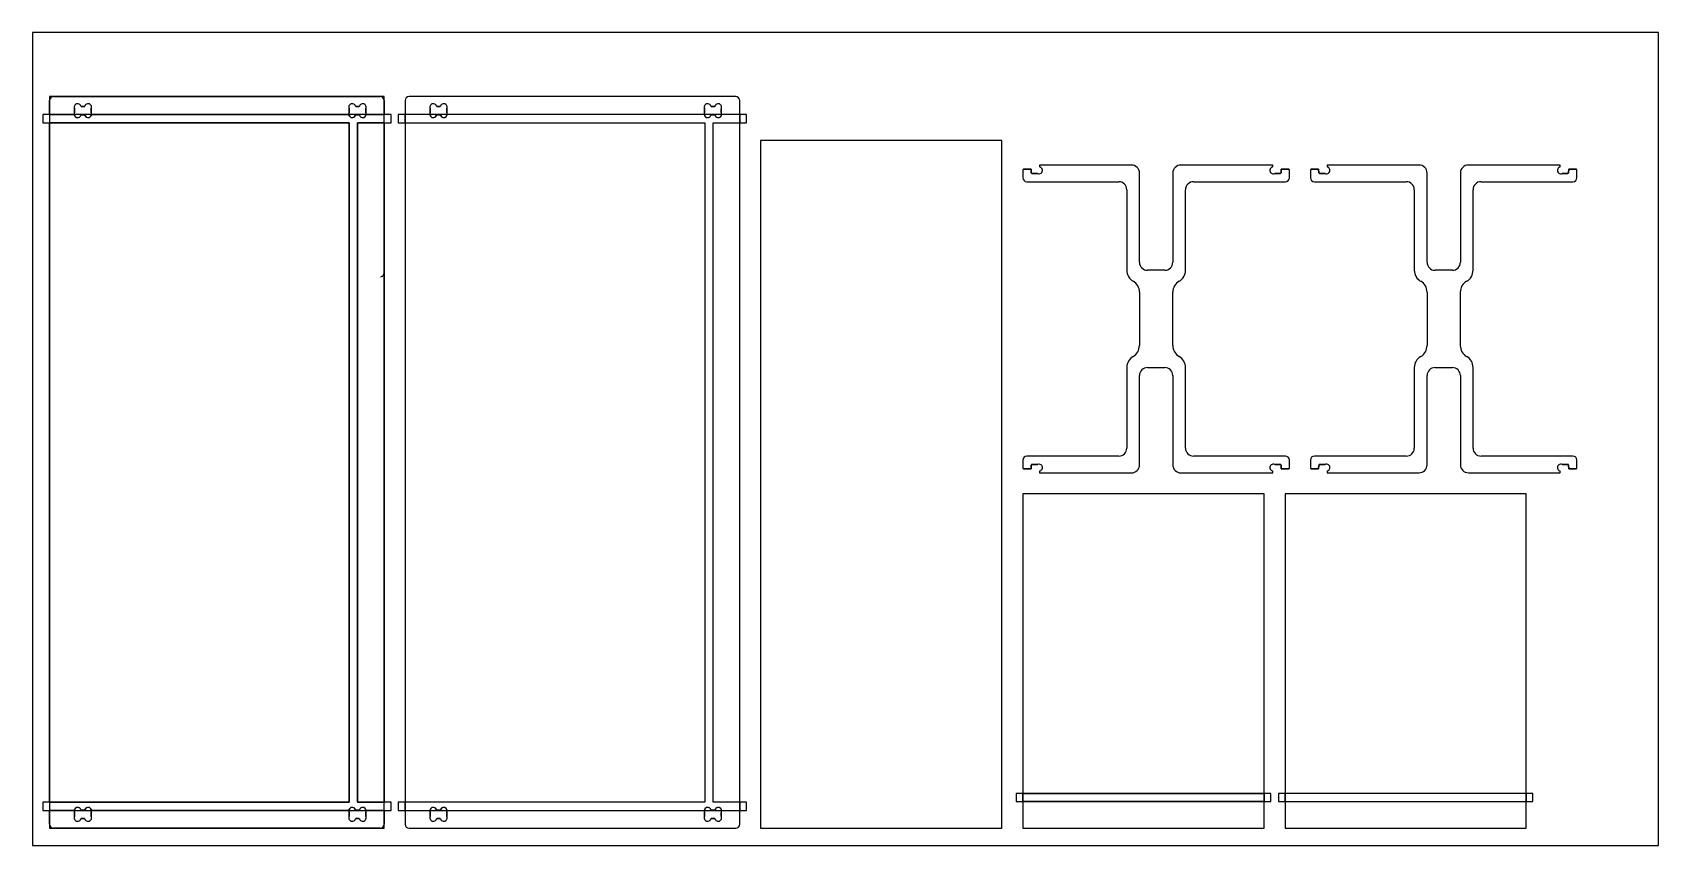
# Model space of a CAD drawing. Extents: x 0 to 2440, y 4 to 1224.
import ezdxf

# ---------------------------------------------------------------- set-up
doc = ezdxf.new("R2010")
doc.units = 0
doc.layers.get('0').update_dxf_attribs({"linetype": 'CONTINUOUS'})
for name, color, linetype in [('BOX_STOCK', 1, 'CONTINUOUS'), ('POCKETS', 171, 'CONTINUOUS'), ('PROFILES_INSIDE', 4, 'CONTINUOUS'), ('PROFILES_OUTSIDE', 6, 'CONTINUOUS')]:
    doc.layers.add(name, color=color, linetype=linetype)

msp = doc.modelspace()

# ---------------------------------------------------------------- linework, layer by layer
at = {"color": 7, "linetype": 'CONTINUOUS'}
for p, q in [((31.9, 1128.1), (521.9, 1128.1)), ((1055.4, 1128.1), (565.4, 1128.1)), ((25.9, 1101.4), (25.9, 1122.1)), ((25.9, 1101.4), (62.7, 1101.4)), ((25.9, 1101.4), (25.9, 1088.7)), ((63.3, 1104.4), (63.3, 1109.8)), ((73.8, 1113.2), (77.8, 1113.2)), ((73.8, 1100.9), (77.8, 1100.9)), ((88.3, 1109.8), (88.3, 1104.4)), ((88.8, 1101.4), (474.7, 1101.4)), ((475.3, 1104.4), (475.3, 1109.8)), ((485.8, 1113.2), (489.8, 1113.2)), ((485.8, 1100.9), (489.8, 1100.9)), ((500.3, 1109.8), (500.3, 1104.4)), ((500.8, 1101.4), (527.9, 1101.4)), ((527.9, 1122.1), (527.9, 1101.4)), ((527.9, 1088.7), (527.9, 1101.4)), ((559.4, 1122.1), (559.4, 1101.4)), ((596.3, 1101.4), (559.4, 1101.4)), ((559.4, 1088.7), (559.4, 1101.4)), ((596.9, 1104.4), (596.9, 1109.8)), ((607.4, 1113.2), (611.4, 1113.2)), ((607.4, 1100.9), (611.4, 1100.9)), ((621.9, 1109.8), (621.9, 1104.4)), ((1008.2, 1101.4), (622.5, 1101.4)), ((1008.8, 1104.4), (1008.8, 1109.8)), ((1019.2, 1113.2), (1023.3, 1113.2)), ((1019.2, 1100.9), (1023.3, 1100.9)), ((1033.8, 1109.8), (1033.8, 1104.4)), ((1061.4, 1101.4), (1034.3, 1101.4)), ((1061.4, 1101.4), (1061.4, 1122.1)), ((1061.4, 1101.4), (1061.4, 1088.7)), ((25.9, 69.4), (25.9, 1088.7)), ((475.6, 1088.7), (25.9, 1088.7)), ((475.6, 69.4), (475.6, 1088.7)), ((487.9, 1088.7), (487.9, 69.4)), ((527.9, 1088.7), (487.9, 1088.7)), ((527.9, 1088.7), (527.9, 69.4)), ((559.4, 1088.7), (559.4, 69.4)), ((559.4, 1088.7), (1009.1, 1088.7)), ((1009.1, 1088.7), (1009.1, 69.4)), ((1021.4, 69.4), (1021.4, 1088.7)), ((1021.4, 1088.7), (1061.4, 1088.7)), ((1061.4, 69.4), (1061.4, 1088.7)), ((1092.9, 1062.1), (1092.9, 30.1)), ((1454.9, 1062.1), (1092.9, 1062.1)), ((1454.9, 30.1), (1454.9, 1062.1)), ((1511.4, 1025.5), (1511.4, 1023.5)), ((1649.4, 1025.5), (1511.4, 1025.5)), ((1861.4, 1025.5), (1723.4, 1025.5)), ((1861.4, 1023.5), (1861.4, 1025.5)), ((1942.9, 1025.5), (1942.9, 1023.5)), ((2080.9, 1025.5), (1942.9, 1025.5)), ((2292.9, 1025.5), (2154.9, 1025.5)), ((2292.9, 1023.5), (2292.9, 1025.5)), ((1486.4, 1018.3), (1486.4, 1006.5)), ((1487.4, 1019.3), (1498.6, 1019.3)), ((1492.4, 1000.5), (1630.3, 1000.5)), ((1498.6, 1019.3), (1499, 1014)), ((1500, 1013), (1507.9, 1013)), ((1661.4, 879.5), (1661.4, 1013.5)), ((1711.4, 1013.5), (1711.4, 879.5)), ((1742.4, 1000.5), (1880.4, 1000.5)), ((1864.9, 1013), (1872.8, 1013)), ((1873.8, 1014), (1874.1, 1019.3)), ((1874.1, 1019.3), (1885.4, 1019.3)), ((1886.4, 1006.5), (1886.4, 1018.3)), ((1917.9, 1018.3), (1917.9, 1006.5)), ((1918.9, 1019.3), (1930.1, 1019.3)), ((1923.9, 1000.5), (2061.8, 1000.5)), ((1930.1, 1019.3), (1930.5, 1014)), ((1931.5, 1013), (1939.4, 1013)), ((2092.9, 879.5), (2092.9, 1013.5)), ((2142.9, 1013.5), (2142.9, 879.5)), ((2173.9, 1000.5), (2311.9, 1000.5)), ((2296.3, 1013), (2304.3, 1013)), ((2305.3, 1014), (2305.6, 1019.3)), ((2305.6, 1019.3), (2316.9, 1019.3)), ((2317.9, 1006.5), (2317.9, 1018.3)), ((1642.3, 988.5), (1642.3, 867.5)), ((1730.4, 867.5), (1730.4, 988.5)), ((2073.8, 988.5), (2073.8, 867.5)), ((2161.9, 867.5), (2161.9, 988.5)), ((1699.4, 867.5), (1673.4, 867.5)), ((2130.9, 867.5), (2104.9, 867.5)), ((1661.4, 834.6), (1661.4, 754.5)), ((1711.4, 754.5), (1711.4, 834.6)), ((2092.9, 834.6), (2092.9, 754.5)), ((2142.9, 754.5), (2142.9, 834.6)), ((1642.3, 721.5), (1642.3, 600.6)), ((1661.4, 575.5), (1661.4, 709.5)), ((1673.4, 721.5), (1699.4, 721.5)), ((1711.4, 709.5), (1711.4, 575.5)), ((1730.4, 600.6), (1730.4, 721.5)), ((2073.8, 721.6), (2073.8, 600.6)), ((2092.9, 575.6), (2092.9, 709.6)), ((2104.9, 721.6), (2130.9, 721.6)), ((2142.9, 709.6), (2142.9, 575.6)), ((2161.9, 600.6), (2161.9, 721.6)), ((1630.3, 588.6), (1492.4, 588.6)), ((1880.4, 588.6), (1742.4, 588.6)), ((2061.8, 588.6), (1923.9, 588.6)), ((2311.9, 588.6), (2173.9, 588.6)), ((1486.4, 582.6), (1486.4, 570.8)), ((1498.6, 569.8), (1487.4, 569.8)), ((1499, 575.1), (1498.6, 569.8)), ((1507.9, 576.1), (1500, 576.1)), ((1511.4, 565.6), (1511.4, 563.5)), ((1511.4, 563.5), (1649.4, 563.5)), ((1723.4, 563.5), (1861.4, 563.5)), ((1861.4, 563.5), (1861.4, 565.6)), ((1872.8, 576.1), (1864.9, 576.1)), ((1874.1, 569.8), (1873.8, 575.1)), ((1885.4, 569.8), (1874.1, 569.8)), ((1886.4, 570.8), (1886.4, 582.6)), ((1917.9, 582.6), (1917.9, 570.8)), ((1930.1, 569.8), (1918.9, 569.8)), ((1930.5, 575.1), (1930.1, 569.8)), ((1939.4, 576.1), (1931.5, 576.1)), ((1942.9, 565.6), (1942.9, 563.6)), ((1942.9, 563.6), (2080.9, 563.6)), ((2154.9, 563.6), (2292.9, 563.6)), ((2292.9, 563.6), (2292.9, 565.6)), ((2304.3, 576.1), (2296.3, 576.1)), ((2305.6, 569.8), (2305.3, 575.1)), ((2316.9, 569.8), (2305.6, 569.8)), ((2317.9, 570.8), (2317.9, 582.6)), ((1848.4, 532.1), (1486.4, 532.1)), ((1486.4, 532.1), (1486.4, 82.2)), ((1848.4, 82.2), (1848.4, 532.1)), ((2241.9, 532.1), (1879.9, 532.1)), ((1879.9, 532.1), (1879.9, 82.2)), ((2241.9, 82.2), (2241.9, 532.1)), ((1486.4, 82.2), (1848.4, 82.2)), ((1486.4, 70.1), (1486.4, 82.2)), ((1848.4, 82.2), (1848.4, 70.1)), ((2241.9, 82.2), (1879.9, 82.2)), ((1879.9, 70.1), (1879.9, 82.2)), ((2241.9, 82.2), (2241.9, 70.1)), ((25.9, 69.4), (475.6, 69.4)), ((25.9, 69.4), (25.9, 56.7)), ((25.9, 36.1), (25.9, 56.7)), ((62.7, 56.7), (25.9, 56.7)), ((63.3, 48.4), (63.3, 53.8)), ((77.8, 57.2), (73.8, 57.2)), ((88.3, 53.8), (88.3, 48.4)), ((474.7, 56.7), (88.8, 56.7)), ((475.3, 48.4), (475.3, 53.8)), ((489.8, 57.2), (485.8, 57.2)), ((487.9, 69.4), (527.9, 69.4)), ((500.3, 53.8), (500.3, 48.4)), ((527.9, 56.7), (500.8, 56.7)), ((527.9, 56.7), (527.9, 69.4)), ((527.9, 56.7), (527.9, 36.1)), ((1009.1, 69.4), (559.4, 69.4)), ((559.4, 56.7), (559.4, 69.4)), ((559.4, 56.7), (559.4, 36.1)), ((559.4, 56.7), (596.3, 56.7)), ((596.9, 48.4), (596.9, 53.8)), ((611.4, 57.2), (607.4, 57.2)), ((621.9, 53.8), (621.9, 48.4)), ((622.5, 56.7), (1008.2, 56.7)), ((1008.8, 48.4), (1008.8, 53.8)), ((1023.3, 57.2), (1019.2, 57.2)), ((1061.4, 69.4), (1021.4, 69.4)), ((1033.8, 53.8), (1033.8, 48.4)), ((1034.3, 56.7), (1061.4, 56.7)), ((1061.4, 69.4), (1061.4, 56.7)), ((1061.4, 36.1), (1061.4, 56.7)), ((1486.4, 70.1), (1486.4, 30.1)), ((1848.4, 70.1), (1486.4, 70.1)), ((1848.4, 30.1), (1848.4, 70.1)), ((1879.9, 70.1), (1879.9, 30.1)), ((1879.9, 70.1), (2241.9, 70.1)), ((2241.9, 30.1), (2241.9, 70.1)), ((521.9, 30.1), (31.9, 30.1)), ((77.8, 44.9), (73.8, 44.9)), ((489.8, 44.9), (485.8, 44.9)), ((565.4, 30.1), (1055.4, 30.1)), ((611.4, 44.9), (607.4, 44.9)), ((1023.3, 44.9), (1019.2, 44.9)), ((1092.9, 30.1), (1454.9, 30.1)), ((1486.4, 30.1), (1848.4, 30.1)), ((1879.9, 30.1), (2241.9, 30.1))]:
    msp.add_line(p, q, dxfattribs=at)
for centre, radius, start, end in [((31.9, 1122.1), 6, 90, 180), ((521.9, 1122.1), 6, 0, 90), ((565.4, 1122.1), 6, 90, 180), ((1055.4, 1122.1), 6, 0, 90), ((67.9, 1112.4), 5.17, 17.6005, 204.8878), ((67.9, 1101.8), 5.17, 155.1121, 183.9447), ((67.9, 1101.8), 5.17, 183.9447, 342.3995), ((62.3, 1109.8), 1, 0, 24.8878), ((62.3, 1104.4), 1, 335.1121, 0), ((73.8, 1114.2), 1, 197.6005, 270.0001), ((73.8, 1099.9), 1, 90.0001, 162.3995), ((77.8, 1114.2), 1, 270.0001, 342.3995), ((77.8, 1099.9), 1, 17.6005, 90.0001), ((83.7, 1112.4), 5.17, 335.1123, 162.3995), ((83.7, 1101.8), 5.17, 197.6005, 356.0552), ((89.3, 1109.8), 1, 155.1122, 180), ((89.3, 1104.4), 1, 180, 204.8879), ((83.7, 1101.8), 5.17, 356.0552, 24.8879), ((479.9, 1112.4), 5.17, 17.6005, 204.8878), ((479.9, 1101.8), 5.17, 155.1121, 183.9447), ((479.9, 1101.8), 5.17, 183.9447, 342.3995), ((474.3, 1109.8), 1, 0, 24.8878), ((474.3, 1104.4), 1, 335.1121, 0), ((485.8, 1114.2), 1, 197.6005, 270.0001), ((485.8, 1099.9), 1, 90.0001, 162.3995), ((489.8, 1114.2), 1, 270.0001, 342.3995), ((489.8, 1099.9), 1, 17.6005, 90.0001), ((495.7, 1112.4), 5.17, 335.1123, 162.3995), ((495.7, 1101.8), 5.17, 197.6005, 356.0552), ((501.3, 1109.8), 1, 155.1122, 180), ((501.3, 1104.4), 1, 180, 204.8879), ((495.7, 1101.8), 5.17, 356.0552, 24.8879), ((601.5, 1112.4), 5.17, 17.6005, 204.8878), ((601.5, 1101.8), 5.17, 155.1121, 183.9447), ((601.5, 1101.8), 5.17, 183.9447, 342.3996), ((595.9, 1109.8), 1, 0, 24.8878), ((595.9, 1104.4), 1, 335.1121, 0), ((607.4, 1114.2), 1, 197.6005, 270.0001), ((607.4, 1099.9), 1, 90.0001, 162.3996), ((611.4, 1114.2), 1, 270.0001, 342.3996), ((611.4, 1099.9), 1, 17.6005, 90.0001), ((617.3, 1112.4), 5.17, 335.1122, 162.3996), ((617.3, 1101.8), 5.17, 197.6005, 356.0552), ((622.9, 1109.8), 1, 155.1122, 180), ((622.9, 1104.4), 1, 180, 204.8879), ((617.3, 1101.8), 5.17, 356.0552, 24.8879), ((1013.4, 1112.4), 5.17, 17.6005, 204.8878), ((1013.4, 1101.8), 5.17, 155.1121, 183.9447), ((1013.4, 1101.8), 5.17, 183.9447, 342.3996), ((1007.8, 1109.8), 1, 0, 24.8878), ((1007.8, 1104.4), 1, 335.1121, 0), ((1019.2, 1114.2), 1, 197.6005, 270.0001), ((1019.2, 1099.9), 1, 90.0001, 162.3996), ((1023.3, 1114.2), 1, 270.0001, 342.3996), ((1023.3, 1099.9), 1, 17.6005, 90.0001), ((1029.2, 1112.4), 5.17, 335.1122, 162.3996), ((1029.2, 1101.8), 5.17, 197.6005, 356.0552), ((1034.8, 1109.8), 1, 155.1122, 180), ((1034.8, 1104.4), 1, 180, 204.8879), ((1029.2, 1101.8), 5.17, 356.0552, 24.8879), ((1649.4, 1013.5), 12, 0, 90), ((1723.4, 1013.5), 12, 90, 180), ((2080.9, 1013.5), 12, 0, 90), ((2154.9, 1013.5), 12, 90, 180), ((1487.4, 1018.3), 1, 90, 180), ((1492.4, 1006.5), 6, 180, 270), ((1500, 1014), 1, 183.6619, 270), ((1507.9, 1012), 1, 65.1121, 90), ((1510.5, 1017.6), 5.17, 245.1121, 72.3995), ((1512.4, 1023.5), 1, 180, 252.3995), ((1630.3, 988.5), 12, 0, 90), ((1742.4, 988.5), 12, 90, 180), ((1862.3, 1017.6), 5.17, 107.6005, 294.8879), ((1860.4, 1023.5), 1, 287.6005, 0), ((1864.9, 1012), 1, 90, 114.8879), ((1872.8, 1014), 1, 270, 356.3381), ((1880.4, 1006.5), 6, 270, 0), ((1885.4, 1018.3), 1, 0, 90), ((1918.9, 1018.3), 1, 90, 180), ((1923.9, 1006.5), 6, 180, 270), ((1931.5, 1014), 1, 183.6619, 270), ((1939.4, 1012), 1, 65.1121, 90), ((1942, 1017.6), 5.17, 245.1121, 72.3995), ((1943.9, 1023.5), 1, 180, 252.3995), ((2061.8, 988.5), 12, 0, 90), ((2173.9, 988.5), 12, 90, 180), ((2293.7, 1017.6), 5.17, 107.6005, 294.8879), ((2291.9, 1023.5), 1, 287.6005, 0), ((2296.3, 1012), 1, 90, 114.8879), ((2304.3, 1014), 1, 270, 356.3381), ((2311.9, 1006.5), 6, 270, 0), ((2316.9, 1018.3), 1, 0, 90), ((1673.4, 879.5), 12, 180, 270), ((1699.4, 879.5), 12, 270, 0), ((2104.9, 879.5), 12, 180, 270), ((2130.9, 879.5), 12, 270, 0), ((1661.4, 867.5), 19.1, 180, 240), ((1711.4, 867.5), 19.1, 300, 0), ((2092.9, 867.5), 19.1, 180, 240), ((2142.9, 867.5), 19.1, 300, 0), ((1642.3, 834.6), 19.1, 0, 60), ((1730.4, 834.6), 19, 120, 180), ((2073.8, 834.6), 19.1, 0, 60), ((2161.9, 834.6), 19.1, 120, 180), ((1661.4, 721.5), 19.1, 120, 180), ((1642.3, 754.5), 19, 300, 0), ((1730.4, 754.5), 19, 180, 240), ((1711.4, 721.5), 19.1, 0, 60), ((2092.9, 721.6), 19.1, 120, 180), ((2073.8, 754.5), 19.1, 300, 0), ((2161.9, 754.5), 19.1, 180, 240), ((2142.9, 721.6), 19.1, 0, 60), ((1673.4, 709.5), 12, 90, 180), ((1699.4, 709.5), 12, 0, 90), ((2104.9, 709.6), 12, 90, 180), ((2130.9, 709.6), 12, 0, 90), ((1492.4, 582.6), 6, 90, 180), ((1630.3, 600.6), 12, 270, 0), ((1742.4, 600.6), 12, 180, 270), ((1880.4, 582.6), 6, 0, 90), ((1923.9, 582.6), 6, 90, 180), ((2061.8, 600.6), 12, 270, 0), ((2173.9, 600.6), 12, 180, 270), ((2311.9, 582.6), 6, 0, 90), ((1487.4, 570.8), 1, 180, 270), ((1500, 575.1), 1, 90, 176.3381), ((1507.9, 577.1), 1, 270, 294.8879), ((1510.5, 571.5), 5.17, 287.6005, 114.8879), ((1512.4, 565.6), 1, 107.6005, 180), ((1649.4, 575.5), 12, 270, 0), ((1723.4, 575.5), 12, 180, 270), ((1862.3, 571.5), 5.17, 65.1121, 252.3995), ((1860.4, 565.6), 1, 0, 72.3995), ((1864.9, 577.1), 1, 245.1121, 270), ((1872.8, 575.1), 1, 3.6619, 90), ((1885.4, 570.8), 1, 270, 0), ((1918.9, 570.8), 1, 180, 270), ((1931.5, 575.1), 1, 90, 176.3381), ((1939.4, 577.1), 1, 270, 294.8879), ((1942, 571.5), 5.17, 287.6005, 114.8879), ((1943.9, 565.6), 1, 107.6005, 180), ((2080.9, 575.6), 12, 270, 0), ((2154.9, 575.6), 12, 180, 270), ((2293.7, 571.5), 5.17, 65.1121, 252.3995), ((2291.9, 565.6), 1, 0, 72.3995), ((2296.3, 577.1), 1, 245.1121, 270), ((2304.3, 575.1), 1, 3.6619, 90), ((2316.9, 570.8), 1, 270, 0), ((67.9, 56.4), 5.17, 17.6005, 176.0552), ((67.9, 56.4), 5.17, 176.0552, 204.8878), ((62.3, 53.8), 1, 0, 24.8878), ((73.8, 58.2), 1, 197.6005, 270.0001), ((77.8, 58.2), 1, 270.0001, 342.3996), ((83.7, 56.4), 5.17, 3.9447, 162.3996), ((89.3, 53.8), 1, 155.1122, 180), ((83.7, 56.4), 5.17, 335.1122, 3.9447), ((479.9, 56.4), 5.17, 17.6005, 176.0552), ((479.9, 56.4), 5.17, 176.0552, 204.8878), ((474.3, 53.8), 1, 0, 24.8878), ((485.8, 58.2), 1, 197.6005, 270.0001), ((489.8, 58.2), 1, 270.0001, 342.3996), ((495.7, 56.4), 5.17, 3.9447, 162.3996), ((501.3, 53.8), 1, 155.1122, 180), ((495.7, 56.4), 5.17, 335.1122, 3.9447), ((601.5, 56.4), 5.17, 17.6005, 176.0552), ((601.5, 56.4), 5.17, 176.0552, 204.8878), ((595.9, 53.8), 1, 0, 24.8878), ((607.4, 58.2), 1, 197.6005, 270.0001), ((611.4, 58.2), 1, 270.0001, 342.3995), ((617.3, 56.4), 5.17, 3.9447, 162.3995), ((622.9, 53.8), 1, 155.1122, 180), ((617.3, 56.4), 5.17, 335.1123, 3.9447), ((1013.4, 56.4), 5.17, 17.6005, 176.0552), ((1013.4, 56.4), 5.17, 176.0552, 204.8878), ((1007.8, 53.8), 1, 0, 24.8878), ((1019.2, 58.2), 1, 197.6005, 270.0001), ((1023.3, 58.2), 1, 270.0001, 342.3995), ((1029.2, 56.4), 5.17, 3.9447, 162.3995), ((1029.2, 56.4), 5.17, 335.1123, 3.9447), ((1034.8, 53.8), 1, 155.1122, 180), ((31.9, 36.1), 6, 180, 270), ((67.9, 45.8), 5.17, 155.1121, 342.3996), ((62.3, 48.4), 1, 335.1121, 0), ((73.8, 43.9), 1, 90.0001, 162.3996), ((77.8, 43.9), 1, 17.6005, 90.0001), ((83.7, 45.8), 5.17, 197.6005, 24.8879), ((89.3, 48.4), 1, 180, 204.8879), ((479.9, 45.8), 5.17, 155.1121, 342.3996), ((474.3, 48.4), 1, 335.1121, 0), ((485.8, 43.9), 1, 90.0001, 162.3996), ((489.8, 43.9), 1, 17.6005, 90.0001), ((495.7, 45.8), 5.17, 197.6005, 24.8879), ((501.3, 48.4), 1, 180, 204.8879), ((521.9, 36.1), 6, 270, 0), ((565.4, 36.1), 6, 180, 270), ((601.5, 45.8), 5.17, 155.1121, 342.3995), ((595.9, 48.4), 1, 335.1121, 0), ((607.4, 43.9), 1, 90.0001, 162.3995), ((611.4, 43.9), 1, 17.6005, 90.0001), ((617.3, 45.8), 5.17, 197.6005, 24.8879), ((622.9, 48.4), 1, 180, 204.8879), ((1013.4, 45.8), 5.17, 155.1121, 342.3995), ((1007.8, 48.4), 1, 335.1121, 0), ((1019.2, 43.9), 1, 90.0001, 162.3995), ((1023.3, 43.9), 1, 17.6005, 90.0001), ((1029.2, 45.8), 5.17, 197.6005, 24.8879), ((1034.8, 48.4), 1, 180, 204.8879), ((1055.4, 36.1), 6, 270, 0)]:
    msp.add_arc(centre, radius, start, end, dxfattribs=at)
at = {"layer": 'BOX_STOCK'}
for p, q in [((2440.2, 1224.3), (0.2, 1224.3)), ((0.2, 1224.3), (0.2, 4.3)), ((2440.2, 4.3), (2440.2, 1224.3)), ((0.2, 4.3), (2440.2, 4.3))]:
    msp.add_line(p, q, dxfattribs=at)
at = {"layer": 'POCKETS'}
for p, q in [((15.6, 1101.4), (15.6, 1088.7)), ((25.6, 1101.4), (15.6, 1101.4)), ((528.3, 1101.4), (25.6, 1101.4)), ((538.3, 1101.4), (528.3, 1101.4)), ((538.3, 1088.7), (538.3, 1101.4)), ((559.1, 1101.4), (549.1, 1101.4)), ((549.1, 1101.4), (549.1, 1088.7)), ((1061.8, 1101.4), (559.1, 1101.4)), ((1071.8, 1101.4), (1061.8, 1101.4)), ((1071.8, 1088.7), (1071.8, 1101.4)), ((15.6, 1088.7), (25.6, 1088.7)), ((25.6, 1088.7), (475.6, 1088.7)), ((475.6, 1088.7), (475.6, 69.4)), ((487.9, 1088.7), (528.3, 1088.7)), ((487.9, 69.4), (487.9, 1088.7)), ((528.3, 1088.7), (538.3, 1088.7)), ((549.1, 1088.7), (559.1, 1088.7)), ((559.1, 1088.7), (1009.1, 1088.7)), ((1009.1, 1088.7), (1009.1, 69.4)), ((1021.4, 1088.7), (1061.8, 1088.7)), ((1021.4, 69.4), (1021.4, 1088.7)), ((1061.8, 1088.7), (1071.8, 1088.7)), ((1858.4, 82.2), (1476.4, 82.2)), ((1476.4, 82.2), (1476.4, 70.1)), ((1858.4, 70.1), (1858.4, 82.2)), ((2251.9, 82.2), (1869.9, 82.2)), ((1869.9, 82.2), (1869.9, 70.1)), ((2251.9, 70.1), (2251.9, 82.2)), ((15.6, 69.4), (15.6, 56.7)), ((25.6, 69.4), (15.6, 69.4)), ((15.6, 56.7), (25.6, 56.7)), ((475.6, 69.4), (25.6, 69.4)), ((25.6, 56.7), (528.3, 56.7)), ((528.3, 69.4), (487.9, 69.4)), ((538.3, 69.4), (528.3, 69.4)), ((528.3, 56.7), (538.3, 56.7)), ((538.3, 56.7), (538.3, 69.4)), ((559.1, 69.4), (549.1, 69.4)), ((549.1, 69.4), (549.1, 56.7)), ((549.1, 56.7), (559.1, 56.7)), ((1009.1, 69.4), (559.1, 69.4)), ((559.1, 56.7), (1061.8, 56.7)), ((1061.8, 69.4), (1021.4, 69.4)), ((1071.8, 69.4), (1061.8, 69.4)), ((1061.8, 56.7), (1071.8, 56.7)), ((1071.8, 56.7), (1071.8, 69.4)), ((1476.4, 70.1), (1858.4, 70.1)), ((1869.9, 70.1), (2251.9, 70.1))]:
    msp.add_line(p, q, dxfattribs=at)
at = {"layer": 'PROFILES_INSIDE'}
for p, q in [((63.3, 1109.8), (63.3, 1104.4)), ((77.8, 1113.2), (73.8, 1113.2)), ((73.8, 1100.9), (77.8, 1100.9)), ((88.3, 1104.4), (88.3, 1109.8)), ((475.3, 1109.8), (475.3, 1104.4)), ((489.8, 1113.2), (485.8, 1113.2)), ((485.8, 1100.9), (489.8, 1100.9)), ((500.3, 1104.4), (500.3, 1109.8)), ((596.9, 1109.8), (596.9, 1104.4)), ((611.4, 1113.2), (607.4, 1113.2)), ((607.4, 1100.9), (611.4, 1100.9)), ((621.9, 1104.4), (621.9, 1109.8)), ((1008.8, 1109.8), (1008.8, 1104.4)), ((1023.3, 1113.2), (1019.2, 1113.2)), ((1019.2, 1100.9), (1023.3, 1100.9)), ((1033.8, 1104.4), (1033.8, 1109.8)), ((63.3, 53.8), (63.3, 48.4)), ((77.8, 57.2), (73.8, 57.2)), ((88.3, 48.4), (88.3, 53.8)), ((475.3, 53.8), (475.3, 48.4)), ((489.8, 57.2), (485.8, 57.2)), ((500.3, 48.4), (500.3, 53.8)), ((596.9, 53.8), (596.9, 48.4)), ((611.4, 57.2), (607.4, 57.2)), ((621.9, 48.4), (621.9, 53.8)), ((1008.8, 53.8), (1008.8, 48.4)), ((1023.3, 57.2), (1019.2, 57.2)), ((1033.8, 48.4), (1033.8, 53.8)), ((73.8, 44.9), (77.8, 44.9)), ((485.8, 44.9), (489.8, 44.9)), ((607.4, 44.9), (611.4, 44.9)), ((1019.2, 44.9), (1023.3, 44.9))]:
    msp.add_line(p, q, dxfattribs=at)
for centre, radius, start, end in [((67.9, 1112.4), 5.17, 17.6005, 204.8878), ((67.9, 1101.8), 5.17, 155.1121, 342.3995), ((62.3, 1109.8), 1, 0, 24.8878), ((62.3, 1104.4), 1, 335.1121, 0), ((73.8, 1114.2), 1, 197.6005, 270.0001), ((73.8, 1099.9), 1, 90.0001, 162.3995), ((77.8, 1114.2), 1, 270.0001, 342.3995), ((77.8, 1099.9), 1, 17.6005, 90.0001), ((83.7, 1112.4), 5.17, 335.1123, 162.3995), ((83.7, 1101.8), 5.17, 197.6005, 24.8879), ((89.3, 1109.8), 1, 155.1122, 180), ((89.3, 1104.4), 1, 180, 204.8879), ((479.9, 1112.4), 5.17, 17.6005, 204.8878), ((479.9, 1101.8), 5.17, 155.1121, 342.3995), ((474.3, 1109.8), 1, 0, 24.8878), ((474.3, 1104.4), 1, 335.1121, 0), ((485.8, 1114.2), 1, 197.6005, 270.0001), ((485.8, 1099.9), 1, 90.0001, 162.3995), ((489.8, 1114.2), 1, 270.0001, 342.3995), ((489.8, 1099.9), 1, 17.6005, 90.0001), ((495.7, 1112.4), 5.17, 335.1123, 162.3995), ((495.7, 1101.8), 5.17, 197.6005, 24.8879), ((501.3, 1109.8), 1, 155.1122, 180), ((501.3, 1104.4), 1, 180, 204.8879), ((601.5, 1112.4), 5.17, 17.6005, 204.8878), ((601.5, 1101.8), 5.17, 155.1121, 342.3996), ((595.9, 1109.8), 1, 0, 24.8878), ((595.9, 1104.4), 1, 335.1121, 0), ((607.4, 1114.2), 1, 197.6005, 270.0001), ((607.4, 1099.9), 1, 90.0001, 162.3996), ((611.4, 1114.2), 1, 270.0001, 342.3996), ((611.4, 1099.9), 1, 17.6005, 90.0001), ((617.3, 1112.4), 5.17, 335.1122, 162.3996), ((617.3, 1101.8), 5.17, 197.6005, 24.8879), ((622.9, 1109.8), 1, 155.1122, 180), ((622.9, 1104.4), 1, 180, 204.8879), ((1013.4, 1112.4), 5.17, 17.6005, 204.8878), ((1013.4, 1101.8), 5.17, 155.1121, 342.3996), ((1007.8, 1109.8), 1, 0, 24.8878), ((1007.8, 1104.4), 1, 335.1121, 0), ((1019.2, 1114.2), 1, 197.6005, 270.0001), ((1019.2, 1099.9), 1, 90.0001, 162.3996), ((1023.3, 1114.2), 1, 270.0001, 342.3996), ((1023.3, 1099.9), 1, 17.6005, 90.0001), ((1029.2, 1112.4), 5.17, 335.1122, 162.3996), ((1029.2, 1101.8), 5.17, 197.6005, 24.8879), ((1034.8, 1109.8), 1, 155.1122, 180), ((1034.8, 1104.4), 1, 180, 204.8879), ((521.9, 863.7), 6, 280, 0), ((67.9, 56.4), 5.17, 17.6005, 204.8878), ((62.3, 53.8), 1, 0, 24.8878), ((73.8, 58.2), 1, 197.6005, 270.0001), ((77.8, 58.2), 1, 270.0001, 342.3996), ((83.7, 56.4), 5.17, 335.1122, 162.3996), ((89.3, 53.8), 1, 155.1122, 180), ((479.9, 56.4), 5.17, 17.6005, 204.8878), ((474.3, 53.8), 1, 0, 24.8878), ((485.8, 58.2), 1, 197.6005, 270.0001), ((489.8, 58.2), 1, 270.0001, 342.3996), ((495.7, 56.4), 5.17, 335.1122, 162.3996), ((501.3, 53.8), 1, 155.1122, 180), ((601.5, 56.4), 5.17, 17.6005, 204.8878), ((595.9, 53.8), 1, 0, 24.8878), ((607.4, 58.2), 1, 197.6005, 270.0001), ((611.4, 58.2), 1, 270.0001, 342.3995), ((617.3, 56.4), 5.17, 335.1123, 162.3995), ((622.9, 53.8), 1, 155.1122, 180), ((1013.4, 56.4), 5.17, 17.6005, 204.8878), ((1007.8, 53.8), 1, 0, 24.8878), ((1019.2, 58.2), 1, 197.6005, 270.0001), ((1023.3, 58.2), 1, 270.0001, 342.3995), ((1029.2, 56.4), 5.17, 335.1123, 162.3995), ((1034.8, 53.8), 1, 155.1122, 180), ((67.9, 45.8), 5.17, 155.1121, 342.3996), ((62.3, 48.4), 1, 335.1121, 0), ((73.8, 43.9), 1, 90.0001, 162.3996), ((77.8, 43.9), 1, 17.6005, 90.0001), ((83.7, 45.8), 5.17, 197.6005, 24.8879), ((89.3, 48.4), 1, 180, 204.8879), ((479.9, 45.8), 5.17, 155.1121, 342.3996), ((474.3, 48.4), 1, 335.1121, 0), ((485.8, 43.9), 1, 90.0001, 162.3996), ((489.8, 43.9), 1, 17.6005, 90.0001), ((495.7, 45.8), 5.17, 197.6005, 24.8879), ((501.3, 48.4), 1, 180, 204.8879), ((601.5, 45.8), 5.17, 155.1121, 342.3995), ((595.9, 48.4), 1, 335.1121, 0), ((607.4, 43.9), 1, 90.0001, 162.3995), ((611.4, 43.9), 1, 17.6005, 90.0001), ((617.3, 45.8), 5.17, 197.6005, 24.8879), ((622.9, 48.4), 1, 180, 204.8879), ((1013.4, 45.8), 5.17, 155.1121, 342.3995), ((1007.8, 48.4), 1, 335.1121, 0), ((1019.2, 43.9), 1, 90.0001, 162.3995), ((1023.3, 43.9), 1, 17.6005, 90.0001), ((1029.2, 45.8), 5.17, 197.6005, 24.8879), ((1034.8, 48.4), 1, 180, 204.8879)]:
    msp.add_arc(centre, radius, start, end, dxfattribs=at)
at = {"layer": 'PROFILES_OUTSIDE'}
for p, q in [((527.9, 1128.1), (25.9, 1128.1)), ((25.9, 1128.1), (25.9, 30.1)), ((527.9, 30.1), (527.9, 1128.1)), ((1055.4, 1128.1), (565.4, 1128.1)), ((559.4, 1122.1), (559.4, 36.1)), ((1061.4, 36.1), (1061.4, 1122.1)), ((1454.9, 1062.1), (1092.9, 1062.1)), ((1092.9, 1062.1), (1092.9, 30.1)), ((1454.9, 30.1), (1454.9, 1062.1)), ((1511.4, 1025.5), (1511.4, 1023.5)), ((1649.4, 1025.5), (1511.4, 1025.5)), ((1861.4, 1025.5), (1723.4, 1025.5)), ((1861.4, 1023.5), (1861.4, 1025.5)), ((1942.9, 1025.5), (1942.9, 1023.5)), ((2080.9, 1025.5), (1942.9, 1025.5)), ((2292.9, 1025.5), (2154.9, 1025.5)), ((2292.9, 1023.5), (2292.9, 1025.5)), ((1486.4, 1018.3), (1486.4, 1006.5)), ((1498.6, 1019.3), (1487.4, 1019.3)), ((1492.4, 1000.5), (1630.3, 1000.5)), ((1499, 1014), (1498.6, 1019.3)), ((1507.9, 1013), (1500, 1013)), ((1661.4, 879.5), (1661.4, 1013.5)), ((1711.4, 1013.5), (1711.4, 879.5)), ((1742.4, 1000.5), (1880.4, 1000.5)), ((1872.8, 1013), (1864.9, 1013)), ((1874.1, 1019.3), (1873.8, 1014)), ((1885.4, 1019.3), (1874.1, 1019.3)), ((1886.4, 1006.5), (1886.4, 1018.3)), ((1917.9, 1018.3), (1917.9, 1006.5)), ((1930.1, 1019.3), (1918.9, 1019.3)), ((1923.9, 1000.5), (2061.8, 1000.5)), ((1930.5, 1014), (1930.1, 1019.3)), ((1939.4, 1013), (1931.5, 1013)), ((2092.9, 879.5), (2092.9, 1013.5)), ((2142.9, 1013.5), (2142.9, 879.5)), ((2173.9, 1000.5), (2311.9, 1000.5)), ((2304.3, 1013), (2296.3, 1013)), ((2305.6, 1019.3), (2305.3, 1014)), ((2316.9, 1019.3), (2305.6, 1019.3)), ((2317.9, 1006.5), (2317.9, 1018.3)), ((1642.3, 988.5), (1642.3, 867.5)), ((1730.4, 867.5), (1730.4, 988.5)), ((2073.8, 988.5), (2073.8, 867.5)), ((2161.9, 867.5), (2161.9, 988.5)), ((1699.4, 867.5), (1673.4, 867.5)), ((2130.9, 867.5), (2104.9, 867.5)), ((1661.4, 834.6), (1661.4, 754.5)), ((1711.4, 754.5), (1711.4, 834.6)), ((2092.9, 834.6), (2092.9, 754.5)), ((2142.9, 754.5), (2142.9, 834.6)), ((1642.3, 721.5), (1642.3, 600.6)), ((1661.4, 575.5), (1661.4, 709.5)), ((1673.4, 721.5), (1699.4, 721.5)), ((1711.4, 709.5), (1711.4, 575.5)), ((1730.4, 600.6), (1730.4, 721.5)), ((2073.8, 721.6), (2073.8, 600.6)), ((2092.9, 575.6), (2092.9, 709.6)), ((2104.9, 721.6), (2130.9, 721.6)), ((2142.9, 709.6), (2142.9, 575.6)), ((2161.9, 600.6), (2161.9, 721.6)), ((1630.3, 588.6), (1492.4, 588.6)), ((1880.4, 588.6), (1742.4, 588.6)), ((2061.8, 588.6), (1923.9, 588.6)), ((2311.9, 588.6), (2173.9, 588.6)), ((1486.4, 582.6), (1486.4, 570.8)), ((1487.4, 569.8), (1498.6, 569.8)), ((1498.6, 569.8), (1499, 575.1)), ((1500, 576.1), (1507.9, 576.1)), ((1511.4, 565.6), (1511.4, 563.5)), ((1511.4, 563.5), (1649.4, 563.5)), ((1723.4, 563.5), (1861.4, 563.5)), ((1861.4, 563.5), (1861.4, 565.6)), ((1864.9, 576.1), (1872.8, 576.1)), ((1873.8, 575.1), (1874.1, 569.8)), ((1874.1, 569.8), (1885.4, 569.8)), ((1886.4, 570.8), (1886.4, 582.6)), ((1917.9, 582.6), (1917.9, 570.8)), ((1918.9, 569.8), (1930.1, 569.8)), ((1930.1, 569.8), (1930.5, 575.1)), ((1931.5, 576.1), (1939.4, 576.1)), ((1942.9, 565.6), (1942.9, 563.6)), ((1942.9, 563.6), (2080.9, 563.6)), ((2154.9, 563.6), (2292.9, 563.6)), ((2292.9, 563.6), (2292.9, 565.6)), ((2296.3, 576.1), (2304.3, 576.1)), ((2305.3, 575.1), (2305.6, 569.8)), ((2305.6, 569.8), (2316.9, 569.8)), ((2317.9, 570.8), (2317.9, 582.6)), ((1848.4, 532.1), (1486.4, 532.1)), ((1486.4, 532.1), (1486.4, 30.1)), ((1848.4, 30.1), (1848.4, 532.1)), ((1879.9, 532.1), (1879.9, 30.1)), ((2241.9, 532.1), (1879.9, 532.1)), ((2241.9, 30.1), (2241.9, 532.1)), ((25.9, 30.1), (527.9, 30.1)), ((565.4, 30.1), (1055.4, 30.1)), ((1092.9, 30.1), (1454.9, 30.1)), ((1486.4, 30.1), (1848.4, 30.1)), ((1879.9, 30.1), (2241.9, 30.1))]:
    msp.add_line(p, q, dxfattribs=at)
for centre, radius, start, end in [((565.4, 1122.1), 6, 90, 180), ((1055.4, 1122.1), 6, 0, 90), ((1649.4, 1013.5), 12, 0, 90), ((1723.4, 1013.5), 12, 90, 180), ((2080.9, 1013.5), 12, 0, 90), ((2154.9, 1013.5), 12, 90, 180), ((1487.4, 1018.3), 1, 90, 180), ((1492.4, 1006.5), 6, 180, 270), ((1500, 1014), 1, 183.6619, 270), ((1507.9, 1012), 1, 65.1121, 90), ((1510.5, 1017.6), 5.17, 245.1121, 72.3995), ((1512.4, 1023.5), 1, 180, 252.3995), ((1630.3, 988.5), 12, 0, 90), ((1742.4, 988.5), 12, 90, 180), ((1862.3, 1017.6), 5.17, 107.6005, 294.8879), ((1860.4, 1023.5), 1, 287.6005, 0), ((1864.9, 1012), 1, 90, 114.8879), ((1872.8, 1014), 1, 270, 356.3381), ((1880.4, 1006.5), 6, 270, 0), ((1885.4, 1018.3), 1, 0, 90), ((1918.9, 1018.3), 1, 90, 180), ((1923.9, 1006.5), 6, 180, 270), ((1931.5, 1014), 1, 183.6619, 270), ((1939.4, 1012), 1, 65.1121, 90), ((1942, 1017.6), 5.17, 245.1121, 72.3995), ((1943.9, 1023.5), 1, 180, 252.3995), ((2061.8, 988.5), 12, 0, 90), ((2173.9, 988.5), 12, 90, 180), ((2293.7, 1017.6), 5.17, 107.6005, 294.8879), ((2291.9, 1023.5), 1, 287.6005, 0), ((2296.3, 1012), 1, 90, 114.8879), ((2304.3, 1014), 1, 270, 356.3381), ((2311.9, 1006.5), 6, 270, 0), ((2316.9, 1018.3), 1, 0, 90), ((1673.4, 879.5), 12, 180, 270), ((1699.4, 879.5), 12, 270, 0), ((2104.9, 879.5), 12, 180, 270), ((2130.9, 879.5), 12, 270, 0), ((1661.4, 867.5), 19.1, 180, 240), ((1711.4, 867.5), 19.1, 300, 0), ((2092.9, 867.5), 19.1, 180, 240), ((2142.9, 867.5), 19.1, 300, 0), ((1642.3, 834.6), 19.1, 0, 60), ((1730.4, 834.6), 19, 120, 180), ((2073.8, 834.6), 19.1, 0, 60), ((2161.9, 834.6), 19.1, 120, 180), ((1661.4, 721.5), 19.1, 120, 180), ((1642.3, 754.5), 19, 300, 0), ((1730.4, 754.5), 19, 180, 240), ((1711.4, 721.5), 19.1, 0, 60), ((2092.9, 721.6), 19.1, 120, 180), ((2073.8, 754.5), 19.1, 300, 0), ((2161.9, 754.5), 19.1, 180, 240), ((2142.9, 721.6), 19.1, 0, 60), ((1673.4, 709.5), 12, 90, 180), ((1699.4, 709.5), 12, 0, 90), ((2104.9, 709.6), 12, 90, 180), ((2130.9, 709.6), 12, 0, 90), ((1492.4, 582.6), 6, 90, 180), ((1630.3, 600.6), 12, 270, 0), ((1742.4, 600.6), 12, 180, 270), ((1880.4, 582.6), 6, 0, 90), ((1923.9, 582.6), 6, 90, 180), ((2061.8, 600.6), 12, 270, 0), ((2173.9, 600.6), 12, 180, 270), ((2311.9, 582.6), 6, 0, 90), ((1487.4, 570.8), 1, 180, 270), ((1500, 575.1), 1, 90, 176.3381), ((1507.9, 577.1), 1, 270, 294.8879), ((1510.5, 571.5), 5.17, 287.6005, 114.8879), ((1512.4, 565.6), 1, 107.6005, 180), ((1649.4, 575.5), 12, 270, 0), ((1723.4, 575.5), 12, 180, 270), ((1862.3, 571.5), 5.17, 65.1121, 252.3995), ((1860.4, 565.6), 1, 0, 72.3995), ((1864.9, 577.1), 1, 245.1121, 270), ((1872.8, 575.1), 1, 3.6619, 90), ((1885.4, 570.8), 1, 270, 0), ((1918.9, 570.8), 1, 180, 270), ((1931.5, 575.1), 1, 90, 176.3381), ((1939.4, 577.1), 1, 270, 294.8879), ((1942, 571.5), 5.17, 287.6005, 114.8879), ((1943.9, 565.6), 1, 107.6005, 180), ((2080.9, 575.6), 12, 270, 0), ((2154.9, 575.6), 12, 180, 270), ((2293.7, 571.5), 5.17, 65.1121, 252.3995), ((2291.9, 565.6), 1, 0, 72.3995), ((2296.3, 577.1), 1, 245.1121, 270), ((2304.3, 575.1), 1, 3.6619, 90), ((2316.9, 570.8), 1, 270, 0), ((565.4, 36.1), 6, 180, 270), ((1055.4, 36.1), 6, 270, 0)]:
    msp.add_arc(centre, radius, start, end, dxfattribs=at)

doc.saveas('drawing.dxf')
